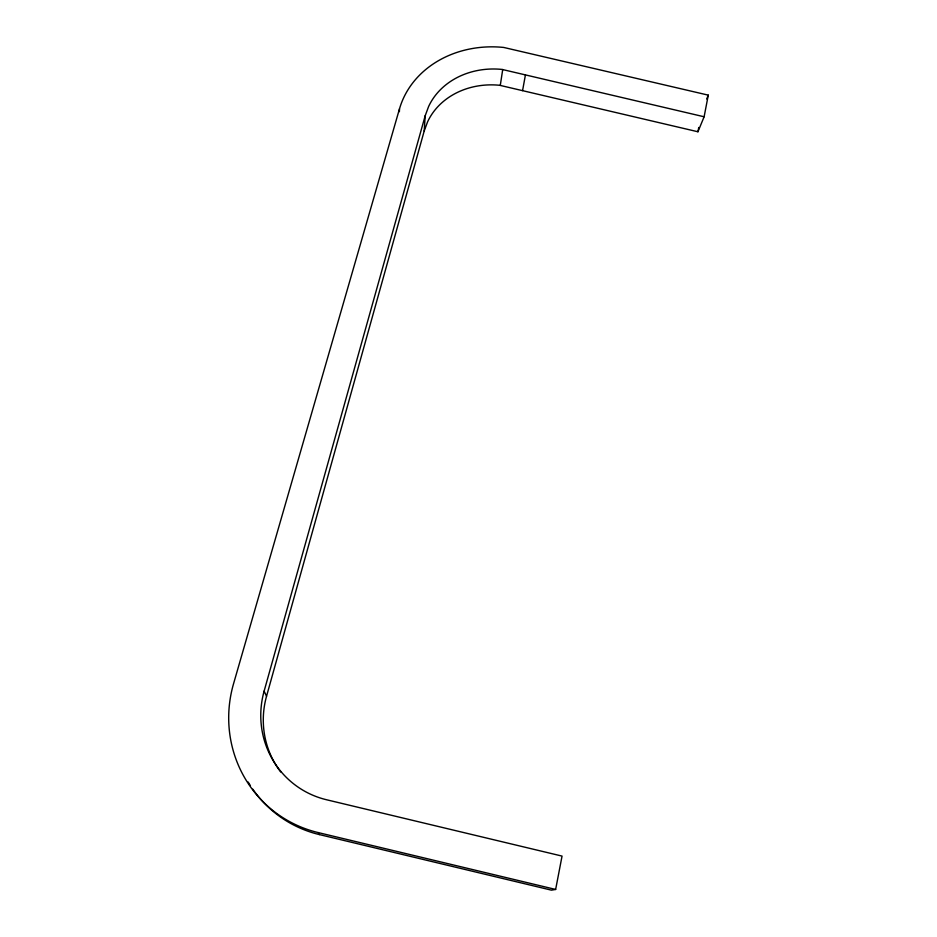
<?xml version="1.0" encoding="UTF-8"?>
<svg xmlns="http://www.w3.org/2000/svg" width="937" height="937" viewBox="0 0 937 937"><rect width="100%" height="100%" fill="white"/><g stroke="black" fill="none" stroke-linecap="round" stroke-linejoin="round"><path stroke-width="1.41" d="M399.396 111.655L399.49 108.856A100.786 86.813 9.9 0 1 503.719 47.447L708.278 95.141L704.12 116.774L697.936 131.766L499.679 85.29A72.617 62.826 9.9 0 0 427.577 121.869L424.203 131.004L266.541 696.25A87.469 85.279 -56.8 0 0 280.713 771.994M424.203 131.004L425.199 115.731L428.631 106.467A74.023 63.751 10 0 1 502.091 69.432L704.12 116.774M500.288 85.384L502.712 69.537M522.577 90.62L525.434 74.866M697.936 131.766L698.756 127.491M252.779 789.188A119.022 116.024 -57 0 0 319.388 834.586L551.413 890.15L555.641 889.447L562.048 856.09L326.533 799.753A89.39 87.211 -55.6 0 1 264.117 691.131L425.199 115.731M399.49 108.856L233.524 683.834A121.646 118.648 -55.8 0 0 318.135 832.571L319.388 834.586M706.721 98.971L708.278 95.141M318.135 832.571L555.641 889.447M264.117 691.131L266.541 696.25M250.413 785.651A119.022 116.024 -57 0 1 248.176 782.032"/></g></svg>
